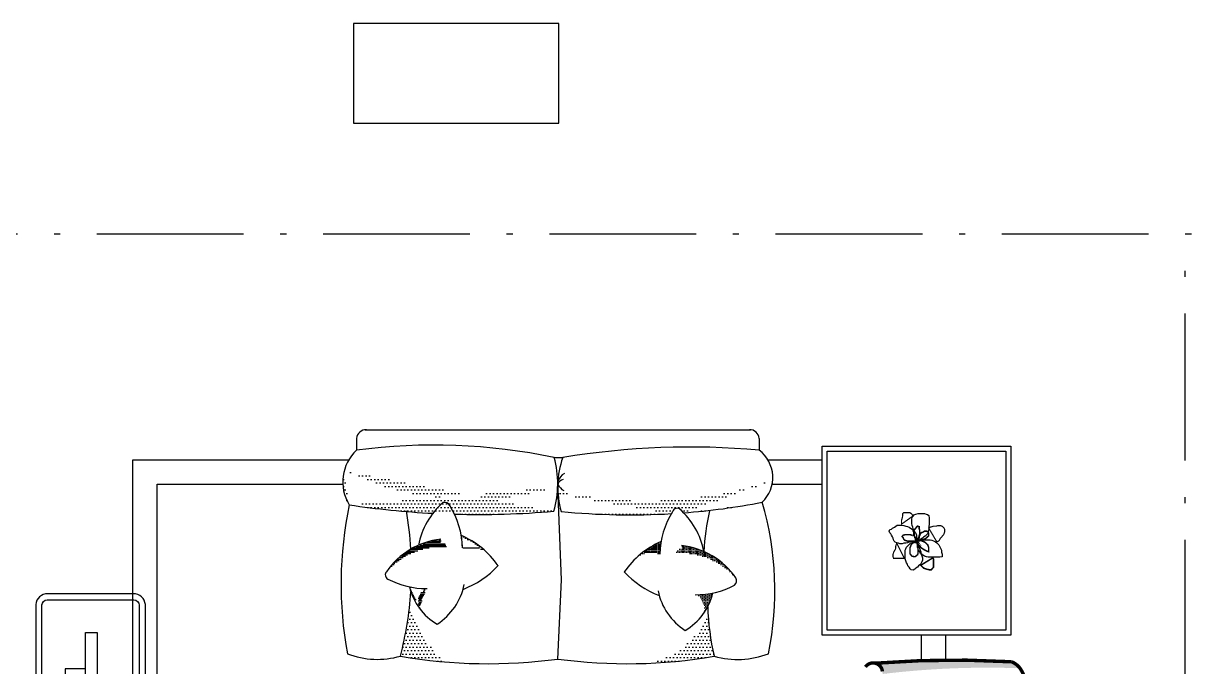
# Model space of a CAD drawing. Extents: x 3694 to 117786, y 20013 to 108631.
# Drawn here: x 37330 to 42130, y 86235 to 88865 of the extents above; entities that cross this region are included whole.
import ezdxf

# ---------------------------------------------------------------- set-up
doc = ezdxf.new("R2010")
doc.units = 0
doc.header["$LTSCALE"] = 1000
doc.header["$MEASUREMENT"] = 0
doc.linetypes.add('ACAD_ISO04W100', pattern=[30, 24, -3, 0, -3])
doc.linetypes.add('ACAD_ISO10W100', pattern=[18.5, 12, -3, 0.5, -3])
for name, color, linetype in [('DOTE', 1, 'ACAD_ISO04W100'), ('PUB_TEXT', 7, 'Continuous'), ('家具', 253, 'Continuous')]:
    doc.layers.add(name, color=color, linetype=linetype)
pattern_1 = [(180, (75499.219, -15212.422), (-7.14375, 14.2875), [0, -14.2875])]
pattern_2 = [(180, (75499.2186, -15212.422), (-2.8575, 5.715), [0, -5.715])]

# ---------------------------------------------------------------- blocks, each defined once
blk = doc.blocks.new('A$C6CBF3060')
at = {"layer": '家具'}
h = blk.add_hatch(dxfattribs=at)
h.set_pattern_fill('DOTS', color=8, scale=254, angle=180, style=0)
h.set_pattern_definition(pattern_1)
edge = h.paths.add_edge_path()
edge.add_ellipse((1333.1, 4056), major_axis=(-0.6, 404.1), ratio=1, start_angle=253.7831, end_angle=268.0371, ccw=False)
edge.add_ellipse((1413.2, 7484.2), major_axis=(-0.2, 3553.9), ratio=1, start_angle=171.4473, end_angle=184.9699, ccw=False)
edge.add_ellipse((1035.8, 4063.3), major_axis=(0, 177.5), ratio=1, start_angle=75.0367, end_angle=121.7715, ccw=False)
edge.add_ellipse((1388.2, 5227.6), major_axis=(-0.1, 1235.1), ratio=1, start_angle=154.9, end_angle=196.3985)
h = blk.add_hatch(dxfattribs=at)
h.set_pattern_fill('DOTS', color=8, scale=254, angle=180, style=0)
h.set_pattern_definition(pattern_1)
edge = h.paths.add_edge_path()
edge.add_line((1738.7, 4013.1), (1738.1, 4026.1))
edge.add_ellipse((2096.3, 5652.3), major_axis=(0.1, 1665.1), ratio=1, start_angle=167.5822, end_angle=198.2003)
edge.add_ellipse((2476.9, 4081.6), major_axis=(-0.2, 139.8), ratio=1, start_angle=223.4231, end_angle=265.3278, ccw=False)
edge.add_ellipse((2033.7, 6783.9), major_axis=(2.8, 2855.1), ratio=1, start_angle=184.4362, end_angle=190.9477, ccw=False)
edge.add_ellipse((2028.9, 3718.9), major_axis=(-220.5, 220.5), ratio=1, start_angle=269.3929, end_angle=272.2562)
edge.add_ellipse((2225.2, 3936.9), major_axis=(0, 18.9), ratio=1, start_angle=-54.3614, end_angle=76.2974)
edge.add_ellipse((2490.6, 3762.3), major_axis=(-237.4, 237.4), ratio=1, start_angle=12.7428, end_angle=14.2816)
edge.add_ellipse((2033.7, 6783.9), major_axis=(0.1, 2855.1), ratio=1, start_angle=174.3246, end_angle=183.3825, ccw=False)
edge.add_ellipse((2107.6, 4042.9), major_axis=(-0.5, 370.2), ratio=1, start_angle=94.5435, end_angle=105.6157, ccw=False)
h = blk.add_hatch(dxfattribs=at)
h.set_pattern_fill('DOTS', color=8, scale=101.6, angle=180, style=0)
h.set_pattern_definition(pattern_2)
edge = h.paths.add_edge_path()
edge.add_ellipse((1011.9, 3787.7), major_axis=(0, 335.7), ratio=1, start_angle=271.0356, end_angle=279.8147, ccw=False)
edge.add_ellipse((1382.8, 3686.4), major_axis=(-0.1, 113), ratio=1, start_angle=332.9891, end_angle=378.1662, ccw=False)
edge.add_ellipse((1199.7, 3517.6), major_axis=(1.1, 357.1), ratio=1, start_angle=-40.8336, end_angle=-23.413)
h = blk.add_hatch(dxfattribs=at)
h.set_pattern_fill('DOTS', color=8, scale=101.6, angle=180, style=0)
h.set_pattern_definition(pattern_2)
edge = h.paths.add_edge_path()
edge.add_spline(control_points=[(1285.7, 3798.6), (1282.9, 3804.5), (1277.7, 3815.6), (1256.2, 3814.2), (1258.2, 3824.7), (1259, 3828.9)], knot_values=[0, 0, 0, 0, 0.799096, 1.505125, 1.97631, 1.97631, 1.97631, 1.97631], degree=3, periodic=0)
edge.add_ellipse((1293.6, 3518.9), major_axis=(0, 311.9), ratio=1, start_angle=6.3817, end_angle=55.3052)
edge.add_ellipse((1267.1, 3490.6), major_axis=(0.1, 308.6), ratio=1, start_angle=356.566, end_angle=408.1778, ccw=False)
h = blk.add_hatch(dxfattribs=at)
h.set_pattern_fill('DOTS', color=8, scale=101.6, angle=180, style=0)
h.set_pattern_definition(pattern_2)
edge = h.paths.add_edge_path()
edge.add_ellipse((2490.6, 3762.3), major_axis=(-0.3, 335.7), ratio=1, start_angle=80.1377, end_angle=88.9167)
edge.add_ellipse((2119.7, 3661), major_axis=(0.1, 113), ratio=1, start_angle=-18.1713, end_angle=27.0058)
edge.add_ellipse((2302.8, 3492.2), major_axis=(0.1, 357.1), ratio=1, start_angle=383.612, end_angle=401.0325, ccw=False)
h = blk.add_hatch(dxfattribs=at)
h.set_pattern_fill('DOTS', color=8, scale=101.6, angle=180, style=0)
h.set_pattern_definition(pattern_2)
edge = h.paths.add_edge_path()
edge.add_spline(control_points=[(2216.8, 3773.3), (2219.6, 3779.1), (2224.8, 3790.2), (2246.3, 3788.8), (2244.3, 3799.3), (2243.5, 3803.5)], knot_values=[0, 0, 0, 0, 0.799096, 1.505125, 1.97631, 1.97631, 1.97631, 1.97631], degree=3, periodic=0)
edge.add_ellipse((2208.9, 3493.6), major_axis=(-0.1, 311.9), ratio=1, start_angle=304.678, end_angle=353.6015, ccw=False)
edge.add_ellipse((2235.4, 3465.2), major_axis=(-0.1, 308.6), ratio=1, start_angle=-48.176, end_angle=3.4358)
h = blk.add_hatch(dxfattribs=at)
h.set_pattern_fill('DOTS', color=8, scale=101.6, angle=180, style=0)
h.set_pattern_definition(pattern_2)
edge = h.paths.add_edge_path()
edge.add_ellipse((1198.2, 3961.4), major_axis=(-0.6, 333.7), ratio=1, start_angle=168.2046, end_angle=179.9001, ccw=False)
edge.add_ellipse((1369.4, 3693.5), major_axis=(1.2, 246), ratio=1, start_angle=104.1321, end_angle=126.8851)
edge.add_ellipse((1230.5, 3572.5), major_axis=(0, 63.9), ratio=1, start_angle=30.2932, end_angle=113.6442, ccw=False)
h = blk.add_hatch(dxfattribs=at)
h.set_pattern_fill('DOTS', color=8, scale=101.6, angle=180, style=0)
h.set_pattern_definition(pattern_2)
edge = h.paths.add_edge_path()
edge.add_ellipse((2304.3, 3936), major_axis=(-0.7, 333.7), ratio=1, start_angle=179.8733, end_angle=191.5688)
edge.add_ellipse((2133.2, 3668.1), major_axis=(-0.9, 246), ratio=1, start_angle=233.176, end_angle=255.9291, ccw=False)
edge.add_ellipse((2272, 3547.1), major_axis=(0.1, 63.9), ratio=1, start_angle=246.3994, end_angle=329.7504)
h = blk.add_hatch(dxfattribs=at)
h.set_pattern_fill('DOTS', color=8, scale=254, angle=180, style=0)
h.set_pattern_definition(pattern_1)
edge = h.paths.add_edge_path()
edge.add_ellipse((1571.4, 3683.1), major_axis=(-0.1, 460.3), ratio=1, start_angle=106.8531, end_angle=140.5417)
edge.add_ellipse((1454.4, 5420.1), major_axis=(1.1, 2099.9), ratio=1, start_angle=170.1529, end_angle=175.2363, ccw=False)
edge.add_ellipse((-258.6, 3704), major_axis=(0.4, 1398), ratio=1, start_angle=255.406, end_angle=263.6712)
edge = h.paths.add_edge_path()
edge.add_ellipse((3281.3, 3573.3), major_axis=(-0.9, 930.8), ratio=1, start_angle=93.5701, end_angle=103.7847)
edge.add_ellipse((2021.5, 5420.1), major_axis=(-0.9, 2099.9), ratio=1, start_angle=181.6447, end_angle=189.7341, ccw=False)
edge.add_ellipse((2043.8, 3660.1), major_axis=(-0.1, 341.2), ratio=1, start_angle=186.5318, end_angle=244.7055)
h = blk.add_hatch(dxfattribs=at)
h.set_pattern_fill('DOTS', color=8, scale=335.28, angle=-90, style=0)
h.set_pattern_definition([(270, (30849.118, -17863), (20.955, -10.4775), [0, -20.955])])
edge = h.paths.add_edge_path()
edge.add_spline(control_points=[(3620, 1020.2), (3621.9, 1029.2), (3623.6, 1038.3), (3629.1, 1066.7), (3632.5, 1086), (3638.5, 1124.4), (3640.9, 1143.4), (3645.5, 1188), (3647.4, 1213.6), (3652.1, 1291.3), (3654.2, 1344.4), (3661.1, 1425.1), (3664, 1452.1), (3670.1, 1492.8), (3672.4, 1506.3), (3677.7, 1533.4), (3680.7, 1547), (3688, 1576.4), (3692.5, 1592.2), (3700.2, 1618.3), (3703.4, 1628.8), (3706.6, 1639.3)], knot_values=[0.007594, 0.007594, 0.007594, 0.007594, 1.009332, 1.009332, 3.166904, 3.166904, 5.324476, 5.324476, 8.146714, 8.146714, 13.786985, 13.786985, 16.607121, 16.607121, 18.017189, 18.017189, 19.427256, 19.427256, 21.1184, 21.1184, 22.28816, 22.28816, 22.28816, 22.28816], degree=3, periodic=0)
edge.add_ellipse((1790, 2201.1), major_axis=(1412.2, 1412.2), ratio=1, start_angle=-61.3374, end_angle=-48.5571)
edge.add_ellipse((1790, 1953.3), major_axis=(1412.2, -1412.2), ratio=1, start_angle=48.5571, end_angle=61.3374)
edge.add_spline(control_points=[(3706.6, 2515.1), (3703.4, 2525.5), (3700.2, 2536), (3692.5, 2562.2), (3688, 2577.9), (3680.7, 2607.4), (3677.7, 2621), (3672.4, 2648), (3670.1, 2661.6), (3664, 2702.2), (3661.1, 2729.3), (3656, 2788.7), (3654.1, 2820.9), (3652.4, 2852.8)], knot_values=[0.007594, 0.007594, 0.007594, 0.007594, 1.177354, 1.177354, 2.868498, 2.868498, 4.278566, 4.278566, 5.688634, 5.688634, 8.508769, 8.508769, 11.917873, 11.917873, 11.917873, 11.917873], degree=3, periodic=0)
edge.add_ellipse((3646.7, 2875.2), major_axis=(16.4, 16.4), ratio=1, start_angle=225.8035, end_angle=239.4175, ccw=False)
edge.add_ellipse((3511.1, 3239.2), major_axis=(290.1, 290.1), ratio=1, start_angle=234.5429, end_angle=244.3435, ccw=False)
edge.add_ellipse((4291.4, 2715.8), major_axis=(510.6, -510.6), ratio=1, start_angle=215.5302, end_angle=236.2784)
edge.add_ellipse((8058.4, 2244), major_axis=(3173, -3173), ratio=1, start_angle=220.7753, end_angle=231.642)
edge.add_ellipse((4599.3, 1341.6), major_axis=(756.1, 756.1), ratio=1, start_angle=113.993, end_angle=139.4778)
edge.add_ellipse((3519.7, 1232.1), major_axis=(20.8, -20.8), ratio=1, start_angle=29.3497, end_angle=107.314, ccw=False)
edge.add_ellipse((3261.4, 1475.5), major_axis=(269.5, -269.5), ratio=1, start_angle=326.0697, end_angle=363.7487, ccw=False)
edge.add_ellipse((2985.9, 1255.6), major_axis=(269.5, 269.5), ratio=1, start_angle=289.4364, end_angle=291.1525, ccw=False)
edge.add_ellipse((3270.6, -411.7), major_axis=(1063.4, 1063.4), ratio=1, start_angle=35.3053, end_angle=42.7449, ccw=False)
edge.add_ellipse((3474.3, 860), major_axis=(153.1, -153.1), ratio=1, start_angle=92.7042, end_angle=121.7648, ccw=False)
edge = h.paths.add_edge_path()
edge.add_ellipse((3560.3, 903.7), major_axis=(59.6, 59.6), ratio=1, start_angle=248.1335, end_angle=277.7179)
edge.add_ellipse((3511.5, 931.7), major_axis=(99.2, 99.2), ratio=1, start_angle=-79.3068, end_angle=-64.3192)
edge.add_ellipse((3386.7, 2442.5), major_axis=(1116, -1116), ratio=1, start_angle=303.3241, end_angle=324.378, ccw=False)
edge.add_spline(control_points=[(3067.3, 896.9), (3067.1, 894.7), (3066.3, 885.1), (3065.7, 875.1), (3064.8, 865.7)], knot_values=[0, 0, 0, 0, 0.241803, 1.05283, 1.05283, 1.05283, 1.05283], degree=3, periodic=0)
edge.add_ellipse((3026.9, 869), major_axis=(26.9, 26.9), ratio=1, start_angle=238.7768, end_angle=310.2728, ccw=False)
edge.add_ellipse((3357.1, 4875.5), major_axis=(2868.2, -2868.2), ratio=1, start_angle=310.4593, end_angle=318.3405)
edge = h.paths.add_edge_path()
edge.add_ellipse((3560.3, 3250.6), major_axis=(59.6, -59.6), ratio=1, start_angle=82.2821, end_angle=111.8665)
edge.add_ellipse((3357.1, -721.2), major_axis=(2868.2, 2868.2), ratio=1, start_angle=41.6595, end_angle=49.5441)
edge.add_ellipse((3026.7, 3285.3), major_axis=(26.9, -26.9), ratio=1, start_angle=49.9835, end_angle=121.3236, ccw=False)
edge.add_spline(control_points=[(3064.6, 3288.6), (3065, 3284.9), (3065.3, 3281.5), (3065.5, 3278.2)], knot_values=[0, 0, 0, 0, 0.318986, 0.318986, 0.318986, 0.318986], degree=3, periodic=0)
edge.add_ellipse((3495, -267.7), major_axis=(2525.6, -2525.6), ratio=1, start_angle=132.8754, end_angle=141.9062, ccw=False)
edge = h.paths.add_edge_path()
edge.add_ellipse((3346.4, 2814.7), major_axis=(221.2, -221.2), ratio=1, start_angle=219.856, end_angle=290.932)
edge.add_ellipse((3437.2, 2555.3), major_axis=(155.4, -155.4), ratio=1, start_angle=231.8282, end_angle=294.8811)
edge.add_ellipse((2813.7, 2180.2), major_axis=(405.3, 405.3), ratio=1, start_angle=285.5262, end_angle=332.1136, ccw=False)
edge.add_ellipse((3523.7, 1599.1), major_axis=(258.8, 258.8), ratio=1, start_angle=80.1983, end_angle=130.5063)
edge.add_ellipse((3249.3, 1365.6), major_axis=(196.1, -196.1), ratio=1, start_angle=154.0385, end_angle=216.6924)
edge.add_ellipse((3335.2, 909.4), major_axis=(433.7, 433.7), ratio=1, start_angle=80.9811, end_angle=109.8782)
edge.add_ellipse((18467.4, 2026), major_axis=(11109.2, 11109.2), ratio=1, start_angle=138.12417, end_angle=138.71439)
edge.add_spline(control_points=[(2789.6, 1008.2), (2796.6, 1007.7), (2803.7, 1007.6), (2811.2, 1007.9)], knot_values=[2.29351, 2.29351, 2.29351, 2.29351, 2.979733, 2.979733, 2.979733, 2.979733], degree=3, periodic=0)
edge.add_spline(control_points=[(2811.2, 1007.9), (2815.5, 1008.1), (2826.8, 1008.8), (2842.8, 1010.9), (2839.1, 1024.6), (2842.9, 1028.4), (2845.6, 1030)], knot_values=[2.979733, 2.979733, 2.979733, 2.979733, 3.365456, 3.990522, 4.278466, 4.605763, 4.605763, 4.605763, 4.605763], degree=3, periodic=0)
edge.add_spline(control_points=[(2845.6, 1030), (2848.4, 1031.6), (2852, 1032.7), (2855.6, 1033.9)], knot_values=[4.605763, 4.605763, 4.605763, 4.605763, 4.934211, 4.934211, 4.934211, 4.934211], degree=3, periodic=0)
edge.add_ellipse((3270.6, -411.7), major_axis=(1063.4, 1063.4), ratio=1, start_angle=52.7956, end_angle=61.0205, ccw=False)
edge.add_ellipse((3199.3, 1348.1), major_axis=(212.6, 212.6), ratio=1, start_angle=165.6336, end_angle=198.8131, ccw=False)
edge.add_ellipse((3199.4, 1029.5), major_axis=(217.2, -217.2), ratio=1, start_angle=151.0252, end_angle=192.4103, ccw=False)
edge.add_ellipse((3551.4, 1156.1), major_axis=(331.1, -331.1), ratio=1, start_angle=177.8464, end_angle=203.8963, ccw=False)
edge.add_ellipse((2984.3, 1140.8), major_axis=(308.6, 308.6), ratio=1, start_angle=2.0534, end_angle=10.2604, ccw=False)
edge.add_spline(control_points=[(3281.7, 1460.3), (3290.6, 1453.2), (3313.1, 1435.5), (3303.3, 1498.8), (3326.3, 1533.8), (3353.5, 1593.4), (3320.9, 1659.1), (3340.2, 1740.8), (3356.1, 1827.7), (3415.8, 1863.8), (3424.4, 1919.3), (3457.3, 1907.5), (3458.8, 1924.7), (3459.5, 1933.6)], knot_values=[28.726228, 28.726228, 28.726228, 28.726228, 29.65137, 31.045535, 32.970907, 34.80046, 37.537981, 40.132447, 43.737998, 46.299248, 47.538816, 48.20545, 48.984057, 48.984057, 48.984057, 48.984057], degree=3, periodic=0)
edge.add_ellipse((-2827.4, 2095.4), major_axis=(4447, 4447), ratio=1, start_angle=-46.4737, end_angle=-42.84627)
edge.add_spline(control_points=[(3457.1, 2331.7), (3455.7, 2345.6), (3452.5, 2370.1), (3408.9, 2401.1), (3388.2, 2469.7), (3352.8, 2533.3), (3364, 2604.8), (3327.3, 2627.5), (3294.9, 2714.3), (3294.3, 2693.1)], knot_values=[0, 0, 0, 0, 1.426784, 2.507846, 5.446644, 8.794162, 10.36551, 12.195062, 14.476347, 14.476347, 14.476347, 14.476347], degree=3, periodic=0)
edge.add_ellipse((3687.4, 2947.5), major_axis=(331.1, -331.1), ratio=1, start_angle=233.19, end_angle=257.9077, ccw=False)
edge.add_ellipse((3372.6, 3149.6), major_axis=(217.2, -217.2), ratio=1, start_angle=244.676, end_angle=286.061, ccw=False)
edge.add_ellipse((3301.3, 2839), major_axis=(212.6, 212.6), ratio=1, start_angle=85.1447, end_angle=91.4527, ccw=False)
edge.add_ellipse((3267.1, 4450.9), major_axis=(983.8, 983.8), ratio=1, start_angle=208.088, end_angle=218.4118, ccw=False)
edge.add_spline(control_points=[(2862.4, 3119.8), (2856.9, 3121.6), (2851.4, 3123.4), (2848.8, 3126.8)], knot_values=[4.42753, 4.42753, 4.42753, 4.42753, 4.934211, 4.934211, 4.934211, 4.934211], degree=3, periodic=0)
edge.add_ellipse((3341.2, 3246.5), major_axis=(358.3, -358.3), ratio=1, start_angle=238.6648, end_angle=277.8164)
for p, q in [((950.4, 4276.7), (2525.5, 4276.7)), ((915, 4241.6), (915, 4193.3)), ((2560.9, 4241.6), (2560.9, 4193.3)), ((0, 0), (0, 4154.3)), ((0, 4154.3), (883.4, 4154.3)), ((2596.3, 4154.3), (2818, 4154.3)), ((1752.8, 3662.6), (1737.5, 4042.9)), ((1738, 3339.4), (1752.8, 3662.6)), ((3322.7, 3437.1), (3322.7, 3334.9))]:
    blk.add_line(p, q, dxfattribs=at)
at = {"layer": '家具', "color": 8}
for p, q in [((100, 100), (100, 4054.3)), ((100, 4054.3), (858.5, 4054.3)), ((2614, 4054.3), (2818, 4054.3)), ((3222.7, 3437.1), (3222.7, 3332.8))]:
    blk.add_line(p, q, dxfattribs=at)
at = {"layer": '家具', "flags": 128}
blk.add_lwpolyline([(3590.1, 3437.1), (2818, 3437.1), (2818, 4209.2), (3590.1, 4209.2)], close=True, dxfattribs=at)
at = {"layer": '家具', "color": 8, "flags": 128}
blk.add_lwpolyline([(3569.8, 3457.4), (2838.3, 3457.4), (2838.3, 4188.9), (3569.8, 4188.9), (3569.8, 3457.4)], dxfattribs=at)
at = {"layer": '家具', "color": 8}
for points, const_width in [([(3188.8, 3923.7), (3186.6, 3929.8), (3182.2, 3933.9), (3177.9, 3938), (3169.2, 3938), (3160.4, 3938), (3151.7, 3938), (3147.4, 3933.9), (3147.4, 3923.7), (3145.2, 3913.4), (3143, 3907.2), (3143, 3899), (3143, 3890.9)], 4.88), ([(3212.8, 3825.2), (3221.5, 3825.2), (3228, 3821.1), (3234.6, 3819.1), (3241.1, 3815), (3245.5, 3810.9), (3249.8, 3806.8), (3252, 3800.6), (3254.2, 3794.5), (3254.2, 3786.3), (3254.2, 3778.1), (3247.6, 3780.1), (3238.9, 3784.2), (3232.4, 3788.3), (3225.8, 3792.4), (3221.5, 3796.5), (3217.1, 3802.7), (3212.8, 3806.8), (3208.4, 3812.9), (3206.2, 3819.1), (3208.4, 3812.9), (3210.6, 3806.8), (3210.6, 3796.5), (3210.6, 3788.3), (3210.6, 3780.1), (3210.6, 3771.9), (3208.4, 3765.8), (3204, 3761.7), (3197.5, 3757.6), (3186.6, 3759.6), (3182.2, 3763.7), (3177.9, 3769.9), (3177.9, 3778.1), (3177.9, 3786.3), (3177.9, 3794.5), (3180.1, 3800.6), (3182.2, 3806.8), (3186.6, 3810.9), (3191, 3815), (3195.3, 3819.1), (3201.9, 3823.2), (3195.3, 3821.1), (3186.6, 3821.1), (3177.9, 3821.1), (3169.2, 3821.1), (3162.6, 3823.2), (3156.1, 3825.2), (3151.7, 3829.3), (3149.6, 3835.5), (3145.2, 3839.6), (3149.6, 3845.7), (3158.3, 3847.8), (3169.2, 3847.8), (3177.9, 3847.8), (3184.4, 3845.7), (3191, 3843.7), (3195.3, 3839.6), (3199.7, 3835.5), (3201.9, 3829.3), (3206.2, 3823.2), (3201.9, 3827.3), (3199.7, 3833.4), (3197.5, 3839.6), (3193.1, 3845.7), (3193.1, 3853.9), (3193.1, 3862.1), (3195.3, 3868.3), (3199.7, 3872.4), (3204, 3878.5), (3208.4, 3882.6), (3214.9, 3880.6), (3214.9, 3872.4), (3217.1, 3866.2), (3217.1, 3858), (3217.1, 3849.8), (3214.9, 3843.7), (3214.9, 3835.5), (3212.8, 3829.3), (3208.4, 3825.2), (3210.6, 3831.4), (3212.8, 3837.5), (3217.1, 3843.7), (3219.3, 3849.8), (3223.7, 3856), (3230.2, 3858), (3236.7, 3862.1), (3245.5, 3862.1), (3252, 3858), (3254.2, 3851.9), (3254.2, 3843.7), (3249.8, 3839.6), (3245.5, 3835.5), (3241.1, 3831.4), (3234.6, 3829.3), (3228, 3827.3), (3221.5, 3825.2), (3214.9, 3823.2)], 6.1), ([(3254.2, 3874.4), (3260.7, 3878.5), (3267.3, 3880.6), (3273.8, 3882.6), (3284.7, 3882.6), (3291.2, 3884.7), (3302.1, 3884.7), (3308.7, 3882.6), (3313, 3878.5), (3317.4, 3874.4), (3319.6, 3868.3), (3319.6, 3860.1), (3317.4, 3853.9), (3315.2, 3847.8), (3310.8, 3843.7), (3306.5, 3837.5), (3302.1, 3833.4), (3297.8, 3825.2), (3293.4, 3821.1), (3286.9, 3819.1)], 4.88), ([(3123.4, 3812.9), (3121.2, 3806.8), (3119, 3800.6), (3119, 3792.4), (3116.9, 3786.3), (3112.5, 3780.1), (3110.3, 3774), (3108.1, 3767.8), (3108.1, 3757.6), (3110.3, 3751.4), (3119, 3751.4), (3127.8, 3751.4), (3136.5, 3751.4), (3145.2, 3751.4), (3153.9, 3751.4)], 4.88), ([(3271.6, 3753.5), (3273.8, 3747.3), (3273.8, 3739.1), (3273.8, 3730.9), (3273.8, 3722.7), (3273.8, 3714.5), (3269.4, 3710.4), (3265.1, 3704.3), (3256.4, 3704.3), (3247.6, 3706.3), (3241.1, 3708.4), (3234.6, 3710.4), (3230.2, 3714.5), (3225.8, 3718.6), (3221.5, 3722.7)], 6.1)]:
    blk.add_lwpolyline(points, close=True, dxfattribs=dict(at, const_width=const_width))
for points in [[(3201.9, 3821.1), (3199.7, 3831.4), (3197.5, 3837.5), (3195.3, 3847.8), (3195.3, 3856), (3191, 3864.2), (3191, 3872.4), (3188.8, 3878.5), (3186.6, 3884.7), (3184.4, 3892.9), (3184.4, 3901.1), (3184.4, 3911.3), (3186.6, 3919.5), (3191, 3923.7), (3195.3, 3929.8), (3201.9, 3931.9), (3210.6, 3933.9), (3219.3, 3933.9), (3228, 3933.9), (3236.7, 3933.9), (3243.3, 3931.9), (3249.8, 3929.8), (3254.2, 3925.7), (3256.4, 3915.5), (3256.4, 3907.2), (3256.4, 3899), (3256.4, 3890.9), (3254.2, 3880.6), (3254.2, 3868.3), (3252, 3862.1), (3252, 3853.9), (3247.6, 3849.8), (3243.3, 3845.7), (3238.9, 3841.6), (3232.4, 3837.5), (3228, 3833.4), (3221.5, 3829.3), (3217.1, 3825.2), (3212.8, 3821.1)], [(3201.9, 3821.1), (3193.1, 3821.1), (3184.4, 3819.1), (3173.5, 3817), (3167, 3815), (3160.4, 3812.9), (3151.7, 3812.9), (3145.2, 3810.9), (3136.5, 3810.9), (3129.9, 3812.9), (3123.4, 3815), (3116.9, 3817), (3112.5, 3821.1), (3110.3, 3827.3), (3108.1, 3833.4), (3106, 3839.6), (3101.6, 3845.7), (3099.4, 3851.9), (3095.1, 3856), (3092.9, 3862.1), (3095.1, 3868.3), (3101.6, 3870.3), (3106, 3874.4), (3114.7, 3878.5), (3119, 3882.6), (3125.6, 3886.7), (3134.3, 3886.7), (3143, 3886.7), (3151.7, 3884.7), (3160.4, 3882.6), (3167, 3880.6), (3173.5, 3878.5), (3180.1, 3874.4), (3186.6, 3870.3), (3193.1, 3864.2), (3197.5, 3858), (3201.9, 3853.9), (3204, 3845.7), (3204, 3837.5), (3204, 3829.3), (3201.9, 3823.2)], [(3201.9, 3817), (3206.2, 3812.9), (3210.6, 3804.7), (3214.9, 3796.5), (3217.1, 3788.3), (3221.5, 3778.1), (3221.5, 3769.9), (3225.8, 3761.7), (3228, 3753.5), (3228, 3743.2), (3225.8, 3737.1), (3221.5, 3728.9), (3217.1, 3724.8), (3212.8, 3720.7), (3208.4, 3714.5), (3201.9, 3710.4), (3197.5, 3706.3), (3191, 3702.2), (3182.2, 3704.3), (3177.9, 3708.4), (3173.5, 3714.5), (3169.2, 3720.7), (3167, 3726.8), (3162.6, 3733), (3160.4, 3741.2), (3158.3, 3749.4), (3158.3, 3757.6), (3158.3, 3767.8), (3158.3, 3776), (3158.3, 3784.2), (3160.4, 3790.4), (3162.6, 3796.5), (3167, 3800.6), (3171.4, 3804.7), (3175.7, 3808.8), (3180.1, 3812.9), (3186.6, 3815), (3191, 3819.1), (3197.5, 3821.1)], [(3197.5, 3815), (3204, 3817), (3208.4, 3821.1), (3217.1, 3823.2), (3228, 3825.2), (3238.9, 3827.3), (3252, 3827.3), (3260.7, 3827.3), (3267.3, 3825.2), (3273.8, 3823.2), (3282.5, 3819.1), (3286.9, 3815), (3291.2, 3810.9), (3295.6, 3806.8), (3299.9, 3798.6), (3302.1, 3792.4), (3306.5, 3784.2), (3306.5, 3776), (3308.7, 3767.8), (3308.7, 3757.6), (3299.9, 3755.5), (3291.2, 3755.5), (3280.3, 3755.5), (3271.6, 3755.5), (3260.7, 3755.5), (3252, 3755.5), (3245.5, 3757.6), (3236.7, 3759.6), (3230.2, 3763.7), (3225.8, 3767.8), (3219.3, 3771.9), (3217.1, 3778.1), (3212.8, 3784.2), (3210.6, 3790.4), (3208.4, 3796.5), (3208.4, 3804.7), (3206.2, 3810.9), (3204, 3817)]]:
    blk.add_lwpolyline(points, close=True, dxfattribs=at)
at = {"layer": '家具', "const_width": 14}
for points in [[(3064.6, 3288.6, 0.700634), (2995.5, 3307.1)], [(3621.5, 3135.5, 0.328202), (3627.4, 3301.7, 0.129808), (3593.4, 3328.1, 0.034405), (3035.9, 3322.3)]]:
    blk.add_lwpolyline(points, format="xyb", dxfattribs=at)
at = {"layer": '家具'}
for centre, major_axis, start_param, end_param in [((952.7, 4239), (0, 37.7), -0.059439, 1.503211), ((2523.3, 4239), (0, 37.7), -1.503131, 0.059518), ((1229.9, 1799.5), (0, 2414.5), -0.205551, 0.13079), ((1035.8, 4063.3), (0, 177.5), 0.748333, 2.125117), ((2276.9, 1040.4), (0, 3165.7), -0.089851, 0.1648), ((2476.9, 4081.6), (0, 139.8), 3.901164, 5.638262), ((1333.1, 4056), (0, 404.1), 4.430918, 4.980731), ((1738, 15385.9), (1, 11222.8), 3.140321, 3.143422), ((2107.6, 4042.9), (0, 370.2), 1.239892, 1.844778), ((1797.6, 4044.7), (0, 63.1), 0.553914, 1.223847), ((1760.7, 4049.6), (16.5, 16.5), 0.809638, 2.19103), ((1793.4, 4082.6), (-0.1, 63), 2.050244, 2.622206), ((2436.8, 3645.8), (0, 1585.4), 1.364951, 1.751521), ((1413.2, 7484.2), (-0.7, 3553.9), 2.992198, 3.089001), ((-258.6, 3704), (-0.3, 1398), -1.510434, -1.397242), ((1473.6, 3744.3), (0, 311.9), 0.719943, 1.377566), ((1274.5, 3955.6), (17, 17), 5.981, 7.341733), ((1011.9, 3787.7), (0, 335.7), -1.552776, -1.007836), ((1413.2, 7484.2), (0.1, 3553.9), 3.114005, 3.228416), ((2033.7, 6783.9), (0, 2855.1), 3.042522, 3.200611), ((2490.6, 3762.3), (0.1, 335.7), 1.008007, 1.552947), ((2225.2, 3936.9), (0, 18.9), -0.948784, 1.331642), ((2028.9, 3718.9), (0, 311.9), -1.377468, -0.719845), ((2033.7, 6783.9), (-0.2, 2855.1), 3.217991, 3.331638), ((3302.4, 3732.7), (0.1, 968.5), 1.349227, 1.523264), ((1352.5, 3619.6), (0, 1272.8), 4.507657, 4.999626), ((1199.7, 3517.6), (0, 357.1), -0.9646, -0.411931), ((1293.6, 3518.9), (0, 311.9), 0.111288, 0.965164), ((2302.8, 3492.2), (0, 357.1), 0.41188, 0.964548), ((2208.9, 3493.6), (0, 311.9), -0.965228, -0.111352), ((1052.3, 3683.5), (0, 19.9), 0.858698, 2.615875), ((1212.3, 3981.6), (0, 383.1), 3.510011, 3.964667), ((1198.2, 3961.4), (0, 333.7), 2.655375, 3.157754), ((2290.2, 3956.2), (0.1, 383.1), 2.318833, 2.773489), ((2443.4, 3659.3), (0, 24.9), 3.884481, 5.208207), ((-258.6, 3704), (-0.1, 1398), 4.457327, 4.648042), ((1369.4, 3693.5), (0, 246), 1.8128, 2.60703), ((1108.7, 3693.6), (0, 251.3), 3.710246, 4.514057), ((2393.8, 3668.2), (0, 251.3), 1.769158, 2.572969), ((2133.2, 3668.1), (0, 246), 3.676067, 4.470298), ((2304.3, 3936), (0, 333.7), 3.125401, 3.627781), ((3281.3, 3573.3), (-0.1, 930.8), 1.592173, 1.812239), ((999.8, 3676.7), (0, 338.8), 2.771426, 3.424134), ((2472.5, 3692.6), (0, 355), 2.870484, 3.505136), ((1454.4, 5420.1), (0, 2099.9), 2.969188, 3.277023), ((2021.5, 5420.1), (0, 2099.9), 3.006159, 3.311935)]:
    blk.add_ellipse(centre, major_axis=major_axis, ratio=1, start_param=start_param, end_param=end_param, dxfattribs=at)
blk = doc.blocks.new('A$C1D226055')
at = {"layer": '家具'}
blk.add_lwpolyline([(424.2, 1730.1, -0.395939), (473.6, 1685.7), (473.6, 44.5, -0.395939), (424.2, 0), (74.4, 0, -0.395939), (25, 44.5), (25, 1685.7, -0.395939), (74.4, 1730.1)], format="xyb", close=True, dxfattribs=at)
at = {"layer": '家具', "color": 8}
for points in [[(50, 1685.7), (50, 44.5)], [(426.2, 1705.1), (72.4, 1705.1)], [(448.6, 44.5), (448.6, 1685.7)], [(72.4, 25), (426.2, 25)]]:
    blk.add_lwpolyline(points, dxfattribs=at)
at = {"layer": '家具'}
for points in [[(269.6, 1572.1), (221.9, 1572.1), (221.9, 258.1), (269.6, 258.1)], [(269.6, 1423.7), (352.7, 1423.7), (352.7, 406.4), (269.6, 406.4)]]:
    blk.add_lwpolyline(points, close=True, dxfattribs=at)
at = {"layer": '家具', "color": 8}
for centre, start, end in [((73.4, 1681.6), 91.1893, 175.2129), ((425.2, 1681.6), 4.7871, 88.8107), ((73.4, 48.5), 184.7871, 268.8107), ((425.2, 48.5), 271.1893, 355.2129)]:
    blk.add_arc(centre, 23.6, start, end, dxfattribs=at)

msp = doc.modelspace()

# ---------------------------------------------------------------- linework, layer by layer
at = {"layer": 'DOTE', "linetype": 'ACAD_ISO10W100', "ltscale": 0.05}
for p, q in [((43779.8, 88003.7), (23279.8, 88003.7)), ((42079.8, 78753.1), (42079.8, 88003.7))]:
    msp.add_line(p, q, dxfattribs=at)
at = {"layer": 'PUB_TEXT'}
msp.add_lwpolyline([(39518.4, 88864.5), (38679, 88864.5), (38679, 88456.9), (39518.4, 88456.9)], close=True, dxfattribs=at)

# ---------------------------------------------------------------- block references
at = {"layer": '家具'}
msp.add_blockref('A$C6CBF3060', (37776.7, 82926.5, 0), dxfattribs=at)
at = {"layer": '家具', "xscale": -1}
msp.add_blockref('A$C1D226055', (37853.2, 84802.7), dxfattribs=at)

doc.saveas('drawing.dxf')
